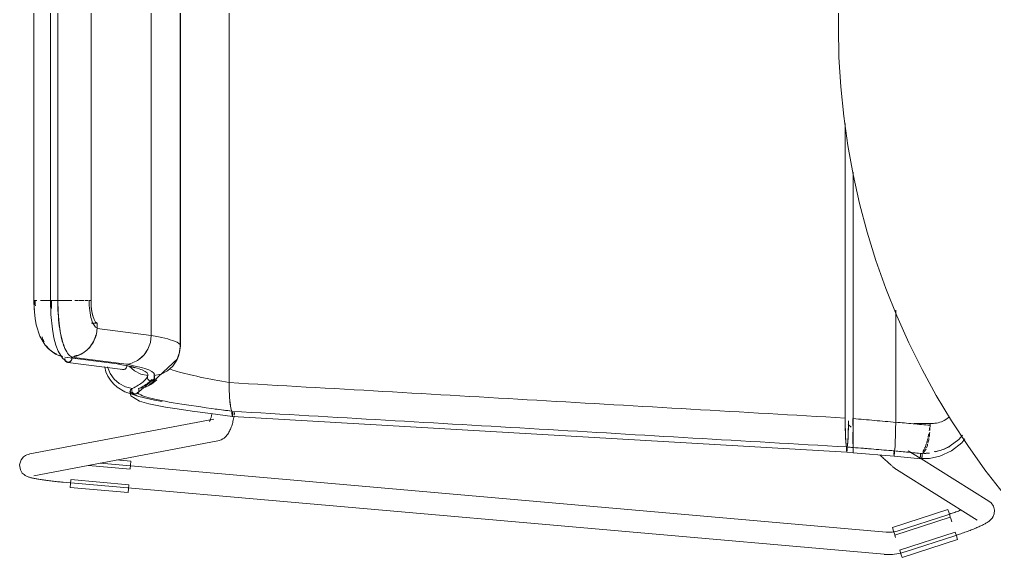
# Model space of a CAD drawing. Header units: millimetres. Extents: x 155927 to 317870, y -36033 to 97293.
# Drawn here: x 158105 to 158632, y 12020 to 12310 of the extents above; entities that cross this region are included whole.
import ezdxf

# ---------------------------------------------------------------- set-up
doc = ezdxf.new("R2010")
doc.units = ezdxf.units.MM
doc.header["$MEASUREMENT"] = 0
doc.layers.add('I-FURN', color=8, linetype='CONTINUOUS', lineweight=9)

msp = doc.modelspace()

# ---------------------------------------------------------------- linework, layer by layer
at = {"layer": 'I-FURN'}
for p, q in [((158218.32, 12497.7), (158218.32, 12114.3)), ((158218.32, 12114.3), (158218.32, 12497.7)), ((158191.82, 12478.39), (158191.82, 12133.6)), ((158191.82, 12133.6), (158191.82, 12478.39)), ((158176.22, 12472.35), (158176.22, 12139.64)), ((158176.22, 12139.64), (158176.22, 12472.35)), ((158112.86, 12453.42), (158112.86, 12158.57)), ((158121.89, 12453.42), (158121.89, 12158.57)), ((158125.86, 12158.57), (158125.86, 12453.42)), ((158143.7, 12453.42), (158143.7, 12158.57)), ((158143.76, 12158.57), (158143.76, 12453.42)), ((158191.97, 12134.14), (158191.97, 12438.94)), ((158547.45, 12314.63), (158547.36, 12306)), ((158547.36, 12306), (158547.68, 12290)), ((158547.68, 12290), (158548.64, 12274.03)), ((158548.64, 12274.03), (158550.24, 12258.11)), ((158550.24, 12258.11), (158552.47, 12242.27)), ((158551.06, 12254.14), (158551.06, 12095.04)), ((158551.06, 12095.04), (158551.06, 12254.14)), ((158552.47, 12242.27), (158555.33, 12226.53)), ((158555.33, 12226.53), (158558.82, 12210.91)), ((158555.37, 12227.78), (158555.37, 12094.78)), ((158555.37, 12094.78), (158555.37, 12227.78)), ((158558.82, 12210.91), (158562.94, 12195.45)), ((158562.94, 12195.45), (158567.67, 12180.17)), ((158567.67, 12180.17), (158573, 12165.09)), ((158573, 12165.09), (158578.94, 12150.23)), ((158112.86, 12158.57), (158113.03, 12158.57)), ((158112.94, 12154.05), (158112.86, 12158.57)), ((158114.35, 12158.57), (158112.87, 12158.57)), ((158118.95, 12158.57), (158116.38, 12158.57)), ((158119.11, 12158.57), (158122.14, 12158.57)), ((158122.14, 12158.57), (158119.12, 12158.57)), ((158125.85, 12158.57), (158121.89, 12158.57)), ((158122.04, 12151.01), (158121.89, 12158.57)), ((158121.89, 12158.57), (158121.96, 12158.57)), ((158121.96, 12158.57), (158122.16, 12158.57)), ((158122.16, 12158.57), (158122.46, 12158.57)), ((158122.46, 12158.57), (158122.85, 12158.57)), ((158122.85, 12158.57), (158123.31, 12158.57)), ((158123.31, 12158.57), (158123.8, 12158.57)), ((158123.8, 12158.57), (158124.3, 12158.57)), ((158124.3, 12158.57), (158124.77, 12158.57)), ((158124.77, 12158.57), (158125.19, 12158.57)), ((158125.19, 12158.57), (158125.52, 12158.57)), ((158125.52, 12158.57), (158125.74, 12158.57)), ((158125.74, 12158.57), (158125.85, 12158.57)), ((158125.83, 12158.57), (158128.5, 12158.57)), ((158129.64, 12158.57), (158125.83, 12158.57)), ((158125.85, 12158.57), (158125.94, 12152.16)), ((158133.39, 12158.57), (158129.83, 12158.57)), ((158136.86, 12158.57), (158135.02, 12158.57)), ((158139.84, 12158.57), (158137.38, 12158.57)), ((158142.17, 12158.57), (158140.43, 12158.57)), ((158143.86, 12155.53), (158143.76, 12158.57)), ((158144.18, 12152.68), (158143.86, 12155.53)), ((158113.46, 12148.84), (158112.94, 12154.05)), ((158122.84, 12143.12), (158122.04, 12151.01)), ((158125.94, 12152.16), (158126.42, 12146.17)), ((158144.69, 12150.19), (158144.18, 12152.68)), ((158145.36, 12148.21), (158144.69, 12150.19)), ((158578.34, 12092.84), (158578.34, 12153.32)), ((158578.34, 12153.32), (158578.34, 12092.84)), ((158578.94, 12150.23), (158585.46, 12135.62)), ((158114.11, 12145.35), (158113.46, 12148.84)), ((158116.13, 12139.19), (158114.11, 12145.35)), ((158126.42, 12146.17), (158127.25, 12140.74)), ((158144.01, 12146.22), (158147.01, 12146.22)), ((158146.15, 12146.85), (158145.36, 12148.21)), ((158147.01, 12146.22), (158146.15, 12146.85)), ((158146.95, 12143.5), (158147.01, 12146.22)), ((158119, 12134.48), (158116.13, 12139.19)), ((158123.71, 12138.41), (158122.84, 12143.12)), ((158127.25, 12140.74), (158128.05, 12137.24)), ((158176.22, 12139.64), (158146.95, 12143.5)), ((158175.75, 12135.87), (158176.22, 12139.64)), ((158120.83, 12132.5), (158119, 12134.48)), ((158124.79, 12134.36), (158123.71, 12138.41)), ((158125.98, 12131.2), (158124.79, 12134.36)), ((158128.05, 12137.24), (158128.93, 12134.41)), ((158128.93, 12134.41), (158129.12, 12133.9)), ((158174.43, 12132.32), (158175.75, 12135.87)), ((158191.53, 12130.39), (158191.97, 12134.14)), ((158585.46, 12135.62), (158592.56, 12121.28)), ((158122.9, 12130.83), (158120.83, 12132.5)), ((158125.17, 12129.5), (158122.9, 12130.83)), ((158128.28, 12127.37), (158125.98, 12131.2)), ((158169.61, 12126.72), (158172.35, 12129.21)), ((158172.35, 12129.21), (158174.43, 12132.32)), ((158189.81, 12125.93), (158191.53, 12130.39)), ((158191.34, 12129.81), (158189.98, 12126.25)), ((158189.98, 12126.24), (158191.35, 12129.81)), ((158190.4, 12127.03), (158191.11, 12128.95)), ((158191.82, 12133.6), (158191.34, 12129.81)), ((158191.35, 12129.81), (158191.82, 12133.6)), ((158130.66, 12125.47), (158128.28, 12127.37)), ((158159.3, 12124.11), (158129.6, 12127.96)), ((158135.57, 12127.19), (158130.8, 12127.8)), ((158160.94, 12121.26), (158131.16, 12125.12)), ((158162.85, 12124.09), (158133.15, 12127.94)), ((158164.81, 12122.86), (158158.52, 12124.24)), ((158162.96, 12122.63), (158163.04, 12123.12)), ((158163.04, 12123.12), (158163, 12123.62)), ((158164.34, 12123.11), (158167.21, 12120.6)), ((158174.71, 12112.43), (158190.4, 12127.03)), ((158187.81, 12123.11), (158184.93, 12120.6)), ((158184.94, 12120.6), (158187.81, 12123.11)), ((158189.98, 12126.25), (158187.81, 12123.11)), ((158187.81, 12123.11), (158189.98, 12126.24)), ((158151.07, 12122.75), (158151.09, 12122.58)), ((158151.09, 12122.58), (158151.75, 12120.07)), ((158151.75, 12120.07), (158152.78, 12117.7)), ((158152.59, 12122.75), (158152.6, 12122.72)), ((158152.6, 12122.72), (158154, 12119.2)), ((158154, 12119.2), (158156.18, 12116.12)), ((158160.26, 12121.5), (158160.7, 12121.31)), ((158160.7, 12121.31), (158161.17, 12121.25)), ((158161.17, 12121.25), (158161.64, 12121.32)), ((158161.64, 12121.32), (158162.08, 12121.5)), ((158162.08, 12121.5), (158162.47, 12121.8)), ((158162.47, 12121.8), (158162.77, 12122.18)), ((158162.77, 12122.18), (158162.96, 12122.63)), ((158167.24, 12122.11), (158164.81, 12122.86)), ((158167.21, 12120.6), (158170.61, 12118.84)), ((158170.61, 12118.84), (158174.32, 12117.95)), ((158174.16, 12117.48), (158174.33, 12117.95)), ((158174.32, 12117.95), (158174.16, 12117.48)), ((158177.8, 12116.14), (158177.85, 12119.02)), ((158177.83, 12117.95), (158181.54, 12118.84)), ((158177.83, 12117.95), (158177.99, 12117.48)), ((158177.99, 12117.48), (158177.83, 12117.95)), ((158184.93, 12120.6), (158181.54, 12118.85)), ((158181.54, 12118.84), (158184.94, 12120.6)), ((158592.56, 12121.28), (158600.23, 12107.24)), ((158152.78, 12117.7), (158154.15, 12115.5)), ((158154.15, 12115.5), (158155.84, 12113.53)), ((158155.84, 12113.53), (158157.8, 12111.79)), ((158156.18, 12116.12), (158159, 12113.64)), ((158159, 12113.64), (158162.32, 12111.9)), ((158168.51, 12108.32), (158177.93, 12116.44)), ((158176.38, 12113.38), (158173.05, 12111.73)), ((158173.06, 12111.73), (158176.38, 12113.37)), ((158174.04, 12117.27), (158174.22, 12117.71)), ((158174.16, 12117.48), (158174.12, 12116.98)), ((158174.12, 12116.98), (158174.21, 12116.49)), ((158174.13, 12116.99), (158174.16, 12117.48)), ((158174.21, 12116.5), (158174.13, 12116.99)), ((158174.41, 12116.05), (158174.21, 12116.5)), ((158174.21, 12116.49), (158174.41, 12116.04)), ((158174.72, 12115.66), (158174.41, 12116.05)), ((158174.41, 12116.04), (158174.72, 12115.66)), ((158175.13, 12115.37), (158174.72, 12115.66)), ((158174.72, 12115.66), (158175.12, 12115.36)), ((158175.12, 12115.36), (158175.59, 12115.18)), ((158175.59, 12115.18), (158175.13, 12115.37)), ((158176.08, 12115.11), (158175.59, 12115.18)), ((158175.59, 12115.18), (158176.08, 12115.11)), ((158176.57, 12115.18), (158176.08, 12115.11)), ((158176.08, 12115.11), (158176.57, 12115.18)), ((158179.22, 12115.77), (158176.38, 12113.38)), ((158176.38, 12113.37), (158179.21, 12115.77)), ((158177.03, 12115.37), (158176.57, 12115.18)), ((158176.57, 12115.18), (158177.03, 12115.36)), ((158177.43, 12115.66), (158177.03, 12115.37)), ((158177.03, 12115.36), (158177.43, 12115.66)), ((158177.74, 12116.05), (158177.43, 12115.66)), ((158177.43, 12115.66), (158177.75, 12116.04)), ((158177.95, 12116.5), (158177.74, 12116.05)), ((158177.75, 12116.04), (158177.95, 12116.49)), ((158178.03, 12116.99), (158177.95, 12116.5)), ((158177.95, 12116.49), (158178.03, 12116.98)), ((158177.99, 12117.48), (158178.03, 12116.99)), ((158178.03, 12116.98), (158177.99, 12117.48)), ((158218.32, 12114.3), (158218.38, 12110.53)), ((158218.38, 12110.53), (158218.32, 12114.22)), ((158157.8, 12111.79), (158161.91, 12109.29)), ((158161.91, 12109.29), (158169.54, 12106.61)), ((158162.32, 12111.9), (158165.95, 12110.99)), ((158164.74, 12109.17), (158165.03, 12110.09)), ((158165.27, 12106.99), (158164.74, 12109.17)), ((158165.75, 12110.03), (158165.79, 12110.52)), ((158165.79, 12110.52), (158165.75, 12110.02)), ((158165.82, 12109.53), (158165.75, 12110.03)), ((158165.75, 12110.02), (158165.82, 12109.53)), ((158165.79, 12110.52), (158165.96, 12110.99)), ((158165.95, 12110.99), (158165.79, 12110.52)), ((158166.02, 12109.08), (158165.82, 12109.53)), ((158165.82, 12109.53), (158166.02, 12109.07)), ((158166.33, 12108.69), (158166.02, 12109.08)), ((158166.02, 12109.07), (158166.32, 12108.69)), ((158166.32, 12108.69), (158166.72, 12108.39)), ((158166.72, 12108.39), (158166.33, 12108.69)), ((158167.17, 12108.19), (158166.72, 12108.39)), ((158166.72, 12108.39), (158167.17, 12108.19)), ((158167.66, 12108.12), (158167.17, 12108.19)), ((158167.17, 12108.19), (158167.66, 12108.12)), ((158168.14, 12108.18), (158167.66, 12108.12)), ((158167.66, 12108.12), (158168.14, 12108.18)), ((158168.6, 12108.36), (158168.14, 12108.18)), ((158168.14, 12108.18), (158168.6, 12108.36)), ((158168.78, 12108.47), (158168.57, 12108.34)), ((158169, 12108.65), (158168.6, 12108.36)), ((158168.6, 12108.36), (158169.01, 12108.65)), ((158169.32, 12109.03), (158169, 12108.65)), ((158169.01, 12108.65), (158169.32, 12109.03)), ((158169.53, 12109.48), (158169.32, 12109.03)), ((158169.32, 12109.03), (158169.53, 12109.48)), ((158173.05, 12111.73), (158169.44, 12110.94)), ((158169.44, 12110.94), (158173.06, 12111.73)), ((158169.44, 12110.94), (158169.59, 12110.47)), ((158169.59, 12110.47), (158169.44, 12110.94)), ((158169.62, 12109.97), (158169.53, 12109.48)), ((158169.53, 12109.48), (158169.62, 12109.97)), ((158169.59, 12110.47), (158169.62, 12109.97)), ((158169.62, 12109.97), (158169.59, 12110.47)), ((158218.38, 12110.53), (158218.53, 12106.99)), ((158218.53, 12106.99), (158218.38, 12110.46)), ((158169.9, 12104.22), (158165.27, 12106.99)), ((158169.54, 12106.61), (158178.06, 12104.72)), ((158174.9, 12102.81), (158169.9, 12104.22)), ((158183.92, 12101.01), (158174.9, 12102.81)), ((158178.06, 12104.72), (158182.13, 12103.99)), ((158218.53, 12106.99), (158218.77, 12103.89)), ((158218.77, 12103.89), (158218.54, 12106.94)), ((158218.77, 12103.89), (158219.08, 12101.4)), ((158219.09, 12101.39), (158218.78, 12103.86)), ((158600.23, 12107.24), (158608.46, 12093.52)), ((158190.24, 12099.97), (158183.92, 12101.01)), ((158198.25, 12098.79), (158190.24, 12099.97)), ((158208.18, 12097.44), (158198.25, 12098.79)), ((158220.04, 12095.88), (158208.18, 12097.44)), ((158208.83, 12096.56), (158208.93, 12097.03)), ((158208.93, 12097.03), (158209.03, 12097.52)), ((158219.08, 12101.4), (158219.45, 12099.65)), ((158219.45, 12099.65), (158219.09, 12101.39)), ((158219.85, 12098.74), (158219.45, 12099.65)), ((158219.45, 12099.65), (158219.85, 12098.75)), ((158219.85, 12098.75), (158219.83, 12098.28)), ((158219.83, 12098.27), (158219.85, 12098.74)), ((158219.83, 12098.28), (158219.83, 12097.78)), ((158219.83, 12097.78), (158219.83, 12098.27)), ((158219.83, 12097.78), (158219.84, 12097.29)), ((158219.84, 12097.28), (158219.83, 12097.78)), ((158219.84, 12097.29), (158219.86, 12096.83)), ((158219.86, 12096.83), (158219.84, 12097.28)), ((158219.86, 12096.83), (158219.89, 12096.44)), ((158219.89, 12096.44), (158219.86, 12096.83)), ((158220.19, 12096.42), (158220.22, 12096.8)), ((158220.22, 12096.79), (158220.19, 12096.41)), ((158220.22, 12096.8), (158220.24, 12097.25)), ((158220.25, 12097.24), (158220.22, 12096.79)), ((158220.24, 12097.25), (158220.25, 12097.74)), ((158220.25, 12097.74), (158220.25, 12098.24)), ((158220.25, 12098.24), (158220.25, 12097.74)), ((158220.25, 12097.74), (158220.25, 12097.24)), ((158221.06, 12096.69), (158221.17, 12097.4)), ((158221.17, 12097.4), (158221.27, 12098.13)), ((158209.96, 12094.48), (158110.67, 12075.66)), ((158207.73, 12093.26), (158207.75, 12093.28)), ((158207.75, 12093.28), (158207.79, 12093.36)), ((158207.79, 12093.36), (158207.84, 12093.44)), ((158207.84, 12093.44), (158207.91, 12093.6)), ((158207.91, 12093.6), (158208, 12093.79)), ((158208, 12093.79), (158208.09, 12094.02)), ((158208.09, 12094.02), (158208.19, 12094.29)), ((158208.19, 12094.29), (158208.3, 12094.59)), ((158208.3, 12094.59), (158208.41, 12094.93)), ((158208.41, 12094.93), (158208.52, 12095.3)), ((158208.52, 12095.3), (158208.62, 12095.69)), ((158208.62, 12095.69), (158208.73, 12096.11)), ((158208.73, 12096.11), (158208.83, 12096.56)), ((158219.88, 12091.4), (158220.06, 12092.01)), ((158219.89, 12096.44), (158219.94, 12096.15)), ((158219.94, 12096.14), (158219.89, 12096.44)), ((158219.94, 12096.15), (158219.99, 12095.95)), ((158219.99, 12095.95), (158219.94, 12096.14)), ((158219.99, 12095.95), (158220.04, 12095.88)), ((158220.04, 12095.88), (158219.99, 12095.95)), ((158220.04, 12095.88), (158220.09, 12095.94)), ((158220.09, 12095.94), (158220.04, 12095.88)), ((158220.04, 12095.88), (158551.95, 12076.59)), ((158220.06, 12092.01), (158220.23, 12092.64)), ((158220.09, 12095.94), (158220.14, 12096.13)), ((158220.14, 12096.12), (158220.09, 12095.94)), ((158220.14, 12096.13), (158220.19, 12096.42)), ((158220.19, 12096.41), (158220.14, 12096.12)), ((158220.23, 12092.64), (158220.39, 12093.29)), ((158220.39, 12093.29), (158220.55, 12093.94)), ((158220.55, 12093.94), (158220.69, 12094.61)), ((158220.69, 12094.61), (158220.82, 12095.29)), ((158220.82, 12095.29), (158220.95, 12095.98)), ((158551.06, 12095.04), (158551.08, 12091.26)), ((158552.7, 12091.56), (158554.23, 12090.08)), ((158552.82, 12091.25), (158552.84, 12093.51)), ((158555.25, 12090.99), (158555.24, 12094.77)), ((158555.24, 12094.77), (158555.25, 12090.99)), ((158555.37, 12094.78), (158555.37, 12090.99)), ((158555.37, 12090.99), (158555.37, 12094.78)), ((158578.31, 12089.08), (158578.34, 12092.84)), ((158578.34, 12092.72), (158578.31, 12089.07)), ((158588.38, 12092.13), (158598.13, 12092.13)), ((158596.89, 12092.19), (158596.89, 12091.14)), ((158608.46, 12093.52), (158617.23, 12080.14)), ((158217.12, 12085.79), (158217.52, 12086.32)), ((158217.52, 12086.32), (158217.88, 12086.86)), ((158217.88, 12086.86), (158218.21, 12087.4)), ((158218.21, 12087.4), (158218.5, 12087.93)), ((158218.5, 12087.93), (158218.77, 12088.49)), ((158218.77, 12088.49), (158219.02, 12089.05)), ((158219.02, 12089.05), (158219.26, 12089.62)), ((158219.26, 12089.62), (158219.48, 12090.2)), ((158219.48, 12090.2), (158219.68, 12090.79)), ((158219.68, 12090.79), (158219.88, 12091.4)), ((158551.08, 12091.26), (158551.16, 12087.7)), ((158551.16, 12087.7), (158551.28, 12084.57)), ((158552.61, 12084.58), (158552.74, 12087.7)), ((158552.74, 12087.7), (158552.82, 12091.25)), ((158555.26, 12084.31), (158555.25, 12087.43)), ((158555.25, 12087.43), (158555.26, 12084.31)), ((158555.37, 12090.99), (158555.36, 12087.43)), ((158555.36, 12087.42), (158555.37, 12090.99)), ((158555.36, 12087.42), (158555.36, 12084.3)), ((158555.36, 12084.29), (158555.36, 12087.42)), ((158578.31, 12088.98), (158578.24, 12085.54)), ((158578.24, 12085.54), (158578.31, 12088.98)), ((158112.9, 12063.87), (158212.19, 12082.69)), ((158212.19, 12082.69), (158213.18, 12082.95)), ((158213.18, 12082.95), (158214.08, 12083.31)), ((158214.08, 12083.31), (158214.87, 12083.75)), ((158214.87, 12083.75), (158215.55, 12084.23)), ((158215.55, 12084.23), (158216.15, 12084.74)), ((158216.15, 12084.74), (158216.67, 12085.26)), ((158216.67, 12085.26), (158217.12, 12085.79)), ((158551.28, 12084.57), (158551.45, 12082.06)), ((158551.45, 12082.06), (158551.64, 12080.31)), ((158552.26, 12080.33), (158552.45, 12082.09)), ((158552.45, 12082.09), (158552.61, 12084.58)), ((158555.27, 12081.81), (158555.26, 12084.31)), ((158555.26, 12084.31), (158555.27, 12081.81)), ((158555.29, 12080.06), (158555.27, 12081.81)), ((158555.27, 12081.81), (158555.29, 12080.06)), ((158555.34, 12081.79), (158555.33, 12080.04)), ((158555.33, 12080.04), (158555.34, 12081.79)), ((158555.36, 12084.29), (158555.34, 12081.79)), ((158555.34, 12081.79), (158555.36, 12084.29)), ((158577.97, 12079.97), (158578.13, 12082.44)), ((158578.12, 12082.4), (158577.97, 12079.96)), ((158578.24, 12085.48), (158578.12, 12082.44)), ((158578.13, 12082.44), (158578.24, 12085.54)), ((158612.4, 12083.46), (158607.82, 12079.97)), ((158614.06, 12081.73), (158608.53, 12077.39)), ((158614.39, 12085.85), (158612.4, 12083.46)), ((158615.74, 12083.83), (158614.06, 12081.73)), ((158551.64, 12080.31), (158551.85, 12079.43)), ((158551.85, 12079.43), (158551.84, 12078.96)), ((158551.84, 12078.96), (158551.84, 12078.46)), ((158551.84, 12078.46), (158551.84, 12077.97)), ((158551.84, 12077.97), (158551.86, 12077.52)), ((158551.86, 12077.52), (158551.87, 12077.14)), ((158551.87, 12077.14), (158551.9, 12076.84)), ((158551.9, 12076.84), (158551.92, 12076.66)), ((158551.92, 12076.66), (158551.95, 12076.59)), ((158551.95, 12076.59), (158551.98, 12076.66)), ((158555.31, 12076.32), (158551.95, 12076.59)), ((158551.98, 12076.66), (158552, 12076.85)), ((158552, 12076.85), (158552.03, 12077.14)), ((158552.03, 12077.14), (158552.04, 12077.53)), ((158552.04, 12077.53), (158552.06, 12077.98)), ((158552.05, 12079.43), (158552.26, 12080.33)), ((158552.06, 12078.96), (158552.05, 12079.43)), ((158552.06, 12078.47), (158552.06, 12078.96)), ((158552.06, 12077.98), (158552.06, 12078.47)), ((158555.3, 12078.69), (158555.3, 12079.16)), ((158555.3, 12079.16), (158555.3, 12078.69)), ((158555.3, 12078.2), (158555.3, 12078.69)), ((158555.3, 12078.69), (158555.3, 12078.19)), ((158555.3, 12077.71), (158555.3, 12078.2)), ((158555.3, 12078.19), (158555.3, 12077.7)), ((158555.3, 12077.25), (158555.3, 12077.71)), ((158555.3, 12077.7), (158555.3, 12077.25)), ((158555.3, 12076.87), (158555.3, 12077.25)), ((158555.3, 12077.25), (158555.3, 12076.87)), ((158555.32, 12077.25), (158555.31, 12076.87)), ((158555.31, 12076.86), (158555.32, 12077.24)), ((158555.31, 12076.87), (158555.31, 12076.57)), ((158555.31, 12076.57), (158555.31, 12076.86)), ((158555.31, 12076.39), (158555.31, 12076.32)), ((158555.31, 12076.32), (158555.31, 12076.39)), ((158555.31, 12076.38), (158555.31, 12076.32)), ((158555.31, 12076.32), (158555.31, 12076.38)), ((158555.31, 12076.32), (158577.51, 12074.49)), ((158555.33, 12080.04), (158555.32, 12079.16)), ((158555.32, 12079.15), (158555.33, 12080.04)), ((158555.32, 12079.16), (158555.32, 12078.69)), ((158555.32, 12078.68), (158555.32, 12079.15)), ((158555.32, 12078.69), (158555.32, 12078.19)), ((158555.32, 12078.19), (158555.32, 12078.68)), ((158555.32, 12078.19), (158555.32, 12077.7)), ((158555.32, 12077.7), (158555.32, 12078.19)), ((158555.32, 12077.7), (158555.32, 12077.25)), ((158555.32, 12077.24), (158555.32, 12077.7)), ((158577.42, 12077.33), (158577.41, 12076.85)), ((158577.41, 12076.86), (158577.42, 12077.33)), ((158577.41, 12076.36), (158577.41, 12075.86)), ((158577.41, 12075.87), (158577.41, 12076.36)), ((158577.42, 12075.42), (158577.41, 12075.87)), ((158577.41, 12075.86), (158577.42, 12075.41)), ((158577.79, 12078.23), (158577.6, 12077.34)), ((158577.6, 12077.34), (158577.8, 12078.23)), ((158577.61, 12076.87), (158577.6, 12077.34)), ((158577.6, 12077.34), (158577.61, 12076.87)), ((158577.6, 12075.43), (158577.61, 12075.88)), ((158577.61, 12075.88), (158577.6, 12075.43)), ((158577.61, 12076.37), (158577.61, 12076.87)), ((158577.61, 12076.87), (158577.61, 12076.37)), ((158577.61, 12075.88), (158577.61, 12076.37)), ((158577.61, 12076.37), (158577.61, 12075.88)), ((158577.8, 12078.23), (158577.97, 12079.97)), ((158577.97, 12079.95), (158577.8, 12078.23)), ((158591.59, 12073.37), (158585.15, 12077.41)), ((158608.53, 12077.39), (158602.22, 12074.49)), ((158607.82, 12079.97), (158604.13, 12078.06)), ((158617.23, 12080.14), (158626.52, 12067.12)), ((158105.91, 12072.53), (158105.08, 12069.78)), ((158105.91, 12072.53), (158107.23, 12074.1)), ((158107.23, 12074.1), (158108.31, 12074.85)), ((158108.31, 12074.85), (158109.12, 12075.23)), ((158109.12, 12075.23), (158109.74, 12075.44)), ((158109.74, 12075.44), (158110.25, 12075.58)), ((158110.25, 12075.58), (158110.67, 12075.66)), ((158573.12, 12033.4), (158148.62, 12070.69)), ((158165.26, 12071.73), (158157.36, 12072.42)), ((158165.26, 12071.73), (158165.08, 12069.69)), ((158570.47, 12074.52), (158570, 12074.96)), ((158570.93, 12074.09), (158570.47, 12074.52)), ((158571.39, 12073.66), (158570.93, 12074.09)), ((158571.83, 12073.25), (158571.39, 12073.66)), ((158572.27, 12072.85), (158571.83, 12073.25)), ((158572.69, 12072.45), (158572.27, 12072.85)), ((158573.1, 12072.07), (158572.69, 12072.45)), ((158573.51, 12071.71), (158573.1, 12072.07)), ((158573.9, 12071.35), (158573.51, 12071.71)), ((158574.27, 12071.01), (158573.9, 12071.35)), ((158574.64, 12070.68), (158574.27, 12071.01)), ((158574.99, 12070.36), (158574.64, 12070.68)), ((158577.44, 12075.04), (158577.42, 12075.42)), ((158577.42, 12075.41), (158577.44, 12075.03)), ((158577.46, 12074.74), (158577.44, 12075.04)), ((158577.44, 12075.03), (158577.46, 12074.74)), ((158577.46, 12074.74), (158577.48, 12074.55)), ((158577.48, 12074.56), (158577.46, 12074.74)), ((158577.51, 12074.49), (158577.48, 12074.56)), ((158577.48, 12074.55), (158577.51, 12074.49)), ((158577.54, 12074.56), (158577.51, 12074.49)), ((158577.51, 12074.49), (158577.54, 12074.56)), ((158577.51, 12074.49), (158592, 12073.07)), ((158577.54, 12074.56), (158577.56, 12074.75)), ((158577.58, 12075.05), (158577.56, 12074.75)), ((158577.56, 12074.75), (158577.58, 12075.04)), ((158577.58, 12075.04), (158577.6, 12075.43)), ((158577.6, 12075.43), (158577.58, 12075.05)), ((158596.57, 12073.28), (158591.11, 12073.19)), ((158628.73, 12050.1), (158591.97, 12073.14)), ((158602.22, 12074.49), (158596.57, 12073.28)), ((158105.08, 12069.78), (158105.56, 12067.02)), ((158105.56, 12067.02), (158106.6, 12065.36)), ((158106.6, 12065.36), (158107.51, 12064.51)), ((158142.28, 12069.48), (158164.88, 12067.5)), ((158165.08, 12069.69), (158164.89, 12067.62)), ((158575.33, 12070.06), (158574.99, 12070.36)), ((158575.65, 12069.77), (158575.33, 12070.06)), ((158575.96, 12069.5), (158575.65, 12069.77)), ((158576.25, 12069.24), (158575.96, 12069.5)), ((158576.53, 12069), (158576.25, 12069.24)), ((158576.8, 12068.77), (158576.53, 12069)), ((158577.05, 12068.56), (158576.8, 12068.77)), ((158577.29, 12068.35), (158577.05, 12068.56)), ((158577.52, 12068.16), (158577.29, 12068.35)), ((158577.74, 12067.98), (158577.52, 12068.16)), ((158577.97, 12067.81), (158577.74, 12067.98)), ((158578.2, 12067.64), (158577.97, 12067.81)), ((158578.45, 12067.45), (158578.2, 12067.64)), ((158578.78, 12067.24), (158578.45, 12067.45)), ((158578.78, 12067.24), (158622.36, 12039.93)), ((158626.52, 12067.12), (158636.33, 12054.48)), ((158107.51, 12064.51), (158108.21, 12064.03)), ((158108.21, 12064.03), (158108.77, 12063.72)), ((158108.77, 12063.72), (158109.25, 12063.51)), ((158109.25, 12063.51), (158109.68, 12063.34)), ((158109.68, 12063.34), (158110.08, 12063.2)), ((158110.08, 12063.2), (158110.48, 12063.07)), ((158110.48, 12063.07), (158110.87, 12062.96)), ((158110.87, 12062.96), (158111.27, 12062.85)), ((158111.27, 12062.85), (158111.69, 12062.75)), ((158111.69, 12062.75), (158112.11, 12062.65)), ((158112.11, 12062.65), (158112.56, 12062.55)), ((158112.56, 12062.55), (158113.02, 12062.45)), ((158113.02, 12062.45), (158113.49, 12062.36)), ((158113.49, 12062.36), (158113.99, 12062.26)), ((158113.99, 12062.26), (158114.5, 12062.17)), ((158114.5, 12062.17), (158115.04, 12062.07)), ((158115.04, 12062.07), (158115.59, 12061.98)), ((158115.59, 12061.98), (158116.16, 12061.89)), ((158116.16, 12061.89), (158116.74, 12061.8)), ((158116.74, 12061.8), (158117.35, 12061.7)), ((158117.35, 12061.7), (158117.97, 12061.61)), ((158117.97, 12061.61), (158118.6, 12061.52)), ((158118.6, 12061.52), (158119.25, 12061.43)), ((158119.25, 12061.43), (158119.91, 12061.35)), ((158119.91, 12061.35), (158120.59, 12061.26)), ((158120.59, 12061.26), (158121.28, 12061.17)), ((158121.28, 12061.17), (158121.97, 12061.09)), ((158121.97, 12061.09), (158122.68, 12061.01)), ((158122.68, 12061.01), (158123.4, 12060.93)), ((158123.4, 12060.93), (158124.13, 12060.85)), ((158124.13, 12060.85), (158124.86, 12060.77)), ((158124.86, 12060.77), (158125.6, 12060.69)), ((158125.6, 12060.69), (158126.34, 12060.62)), ((158126.34, 12060.62), (158127.09, 12060.55)), ((158127.09, 12060.55), (158127.84, 12060.48)), ((158127.84, 12060.48), (158128.59, 12060.41)), ((158128.59, 12060.41), (158128.75, 12060.39)), ((158128.75, 12060.39), (158572.07, 12021.45)), ((158132.54, 12059.62), (158132.72, 12061.69)), ((158164.14, 12059.05), (158132.73, 12061.81)), ((158132.36, 12057.58), (158132.54, 12059.62)), ((158163.77, 12054.82), (158132.36, 12057.58)), ((158163.95, 12056.86), (158163.77, 12054.82)), ((158164.13, 12058.93), (158163.95, 12056.86)), ((158629.85, 12049.21), (158628.73, 12050.1)), ((158606.55, 12045.58), (158576.54, 12035.89)), ((158606.55, 12045.58), (158607.18, 12043.62)), ((158610.25, 12044.12), (158609.57, 12043.89)), ((158610.91, 12044.36), (158610.25, 12044.12)), ((158611.57, 12044.59), (158610.91, 12044.36)), ((158612.22, 12044.83), (158611.57, 12044.59)), ((158612.85, 12045.06), (158612.22, 12044.83)), ((158613.48, 12045.3), (158612.85, 12045.06)), ((158629.85, 12049.21), (158631.08, 12047.48)), ((158631.08, 12047.48), (158631.67, 12045.25)), ((158631.67, 12045.25), (158631.49, 12043.28)), ((158577.85, 12031.84), (158607.85, 12041.53)), ((158606.5, 12042.86), (158579.69, 12034.14)), ((158606.83, 12042.96), (158606.5, 12042.86)), ((158607.52, 12043.19), (158606.83, 12042.96)), ((158607.18, 12043.62), (158607.81, 12041.65)), ((158608.21, 12043.42), (158607.52, 12043.19)), ((158608.68, 12038.96), (158607.89, 12041.41)), ((158608.89, 12043.65), (158608.21, 12043.42)), ((158609.57, 12043.89), (158608.89, 12043.65)), ((158628.2, 12038.93), (158627.81, 12038.67)), ((158628.59, 12039.21), (158628.2, 12038.93)), ((158628.99, 12039.52), (158628.59, 12039.21)), ((158629.42, 12039.89), (158628.99, 12039.52)), ((158629.88, 12040.35), (158629.42, 12039.89)), ((158630.4, 12040.98), (158629.88, 12040.35)), ((158630.97, 12041.89), (158630.4, 12040.98)), ((158631.49, 12043.28), (158630.97, 12041.89)), ((158577.17, 12033.93), (158576.54, 12035.89)), ((158577.77, 12033.65), (158577.11, 12033.53)), ((158577.81, 12031.96), (158577.17, 12033.93)), ((158578.41, 12033.79), (158577.77, 12033.65)), ((158579.05, 12033.95), (158578.41, 12033.79)), ((158579.69, 12034.14), (158579.05, 12033.95)), ((158616.44, 12033.6), (158615.75, 12033.34)), ((158617.13, 12033.85), (158616.44, 12033.6)), ((158617.81, 12034.11), (158617.13, 12033.85)), ((158618.48, 12034.36), (158617.81, 12034.11)), ((158619.13, 12034.62), (158618.48, 12034.36)), ((158619.77, 12034.87), (158619.13, 12034.62)), ((158620.4, 12035.12), (158619.77, 12034.87)), ((158621.01, 12035.37), (158620.4, 12035.12)), ((158621.6, 12035.61), (158621.01, 12035.37)), ((158622.18, 12035.86), (158621.6, 12035.61)), ((158622.74, 12036.1), (158622.18, 12035.86)), ((158623.29, 12036.34), (158622.74, 12036.1)), ((158623.81, 12036.58), (158623.29, 12036.34)), ((158624.32, 12036.81), (158623.81, 12036.58)), ((158624.82, 12037.05), (158624.32, 12036.81)), ((158625.29, 12037.28), (158624.82, 12037.05)), ((158625.75, 12037.51), (158625.29, 12037.28)), ((158626.19, 12037.74), (158625.75, 12037.51)), ((158626.61, 12037.97), (158626.19, 12037.74)), ((158627.02, 12038.2), (158626.61, 12037.97)), ((158627.42, 12038.43), (158627.02, 12038.2)), ((158627.81, 12038.67), (158627.42, 12038.43)), ((158573.15, 12033.4), (158573.12, 12033.4)), ((158573.81, 12033.35), (158573.15, 12033.4)), ((158574.48, 12033.33), (158573.81, 12033.35)), ((158575.14, 12033.34), (158574.48, 12033.33)), ((158575.8, 12033.38), (158575.14, 12033.34)), ((158576.46, 12033.44), (158575.8, 12033.38)), ((158577.11, 12033.53), (158576.46, 12033.44)), ((158578.25, 12030.58), (158577.88, 12031.75)), ((158610.46, 12033.46), (158580.45, 12023.77)), ((158611.76, 12029.42), (158581.76, 12019.73)), ((158583.4, 12022.73), (158610.21, 12031.44)), ((158610.66, 12031.59), (158610.21, 12031.44)), ((158610.5, 12033.34), (158611.13, 12031.37)), ((158611.4, 12031.84), (158610.66, 12031.59)), ((158611.13, 12031.37), (158611.76, 12029.42)), ((158612.14, 12032.08), (158611.4, 12031.84)), ((158612.87, 12032.33), (158612.14, 12032.08)), ((158613.6, 12032.58), (158612.87, 12032.33)), ((158614.32, 12032.84), (158613.6, 12032.58)), ((158615.04, 12033.09), (158614.32, 12032.84)), ((158615.75, 12033.34), (158615.04, 12033.09)), ((158581.13, 12021.68), (158580.49, 12023.66)), ((158572.07, 12021.44), (158573.21, 12021.37)), ((158573.21, 12021.37), (158574.35, 12021.34)), ((158574.35, 12021.34), (158575.5, 12021.35)), ((158575.5, 12021.35), (158576.64, 12021.41)), ((158576.64, 12021.41), (158577.77, 12021.51)), ((158577.77, 12021.51), (158578.91, 12021.67)), ((158578.91, 12021.67), (158580.03, 12021.86)), ((158580.03, 12021.86), (158581.15, 12022.1)), ((158581.76, 12019.73), (158581.13, 12021.68)), ((158581.15, 12022.1), (158582.25, 12022.39)), ((158582.25, 12022.39), (158583.35, 12022.72)), ((158583.35, 12022.72), (158583.4, 12022.73))]:
    msp.add_line(p, q, dxfattribs=at)
for centre, major_axis, ratio, start_param, end_param in [((158117.13, 12158.57), (0, -12.4), 0.287441, 4.712389, 4.950404), ((158128.61, 12158.57), (15.75, 0), 0.000004, 5.8107, 5.99294), ((158161.15, 12139.77), (0, -15.78), 0.955139, 0.595876, 1.562553), ((158161.17, 12123.21), (0, -1.96), 0.955139, 5.775592, 8.064923), ((158161.15, 12139.77), (0, -15.78), 0.955139, 0.112537, 0.334544), ((158161.15, 12139.77), (0, -15.78), 0.955139, 0.354206, 0.595753)]:
    msp.add_ellipse(centre, major_axis=major_axis, ratio=ratio, start_param=start_param, end_param=end_param, dxfattribs=at)
for points in [[(158113.17, 12153.6), (158113.01, 12155.18), (158112.94, 12156.86), (158112.95, 12158.57)], [(158122.44, 12154.31), (158122.41, 12155.72), (158122.4, 12157.14), (158122.43, 12158.57)], [(158133.15, 12128.14), (158132.43, 12128.49), (158131.02, 12129.8), (158129.12, 12133.5), (158127.6, 12138.57), (158126.49, 12144.71), (158125.86, 12151.57), (158125.78, 12156.22), (158125.83, 12158.57)], [(158146.93, 12143.75), (158145.82, 12144), (158143.65, 12147.39), (158142.69, 12154.78), (158142.63, 12158.57)], [(158143.7, 12157.73), (158143.76, 12154.95), (158144.03, 12151.81), (158144.64, 12150.19)], [(158117.3, 12138.97), (158117.56, 12138.01), (158117.91, 12137.08), (158118.33, 12136.18)], [(158133.15, 12127.94), (158134.39, 12128.08), (158136.76, 12128.67), (158140.1, 12130.43), (158142.94, 12132.96), (158145.13, 12136.1), (158146.55, 12139.7), (158146.91, 12142.21), (158146.95, 12143.5)], [(158191.82, 12133.6), (158191.92, 12133.78), (158191.97, 12133.96), (158191.97, 12134.14)], [(158128.19, 12128.42), (158127.54, 12128.58), (158126.89, 12128.77), (158126.26, 12129.02)], [(158138.66, 12129.92), (158137.4, 12129.22), (158136.03, 12128.82), (158134.65, 12128.48)], [(158133.3, 12127.67), (158133.31, 12127.59), (158133.33, 12127.43), (158133.33, 12127.26), (158133.33, 12127.18)], [(158162.85, 12124.09), (158168.35, 12123.07), (158176.41, 12121.02), (158178.38, 12118.98), (158177.83, 12117.95)], [(158384.56, 12104.63), (158329.1, 12107.83), (158273.68, 12111.02), (158218.32, 12114.22)], [(158551.06, 12095.04), (158495.53, 12098.24), (158440, 12101.44), (158384.56, 12104.63)], [(158210.68, 12099.92), (158213.71, 12099.54), (158216.78, 12099.15), (158219.84, 12098.76)], [(158551.85, 12079.43), (158496.45, 12082.65), (158385.68, 12089.09), (158275.09, 12095.53), (158219.85, 12098.74)], [(158566.86, 12093.75), (158563.04, 12094.09), (158559.2, 12094.44), (158555.37, 12094.78)], [(158578.34, 12092.72), (158574.52, 12093.06), (158570.69, 12093.4), (158566.86, 12093.75)], [(158578.34, 12092.84), (158581.47, 12092.53), (158587.72, 12091.94), (158593.86, 12091.4), (158596.89, 12091.14)], [(158598.41, 12092.13), (158597.9, 12092.12), (158597.4, 12092.14), (158596.89, 12092.19)], [(158607.08, 12095.55), (158606.98, 12095.46), (158606.88, 12095.38), (158606.78, 12095.29)], [(158595.83, 12084.61), (158595.96, 12085.26), (158596.1, 12085.92), (158596.22, 12086.6)], [(158596.72, 12087.42), (158596.65, 12086.52), (158596.55, 12085.64), (158596.42, 12084.79)], [(158596.48, 12088.3), (158596.54, 12088.77), (158596.59, 12089.25), (158596.64, 12089.73)], [(158596.89, 12091.14), (158596.88, 12090.19), (158596.85, 12089.26), (158596.79, 12088.34)], [(158594.98, 12081.36), (158595.23, 12082.16), (158595.45, 12083.03), (158595.67, 12083.95)], [(158596.29, 12083.93), (158596.15, 12083.09), (158595.98, 12082.29), (158595.79, 12081.55)], [(158551.85, 12079.42), (158552.43, 12079.38), (158553.58, 12079.29), (158554.74, 12079.2), (158555.32, 12079.16)], [(158552.05, 12079.43), (158552.07, 12078.84), (158552.06, 12077.33), (158551.99, 12076.59), (158551.95, 12076.59)], [(158552.05, 12079.43), (158552.59, 12079.39), (158553.68, 12079.3), (158554.76, 12079.21), (158555.3, 12079.16)], [(158577.6, 12077.34), (158573.89, 12077.64), (158566.47, 12078.25), (158559.03, 12078.85), (158555.32, 12079.15)], [(158562.86, 12078.53), (158562.44, 12078.57), (158562.03, 12078.6), (158561.62, 12078.64)], [(158577.42, 12077.33), (158573.77, 12077.63), (158570.12, 12077.93), (158566.47, 12078.24)], [(158577.42, 12077.33), (158579.79, 12077.09), (158582.15, 12076.86), (158584.5, 12076.62)], [(158577.6, 12077.34), (158580.13, 12077.1), (158585.16, 12076.62), (158590.11, 12076.14), (158592.56, 12075.9)], [(158591.25, 12073.25), (158591.3, 12073.29), (158591.39, 12073.41), (158591.52, 12073.71), (158591.64, 12074.1), (158591.74, 12074.55), (158591.8, 12075.04), (158591.83, 12075.54), (158591.83, 12075.86), (158591.82, 12076)], [(158594.72, 12078.45), (158594.4, 12077.76), (158593.7, 12076.61), (158592.95, 12076.05), (158592.56, 12075.9)], [(158592.91, 12076.91), (158593.23, 12077.32), (158593.56, 12077.84), (158593.87, 12078.48)], [(158593.39, 12075.94), (158594.04, 12075.95), (158594.69, 12075.99), (158595.33, 12076.05)], [(158593.99, 12078.73), (158594.28, 12079.37), (158594.56, 12080.11), (158594.82, 12080.93)], [(158596.55, 12076.08), (158595.74, 12075.99), (158594.91, 12075.98), (158594.09, 12075.99)], [(158595.61, 12080.88), (158595.4, 12080.15), (158595.17, 12079.52), (158594.92, 12078.92)], [(158599.8, 12076.87), (158600.53, 12077.07), (158601.25, 12077.31), (158601.95, 12077.57)]]:
    msp.add_open_spline(points, degree=3, dxfattribs=at)
for points, knots in [([(158146.39, 12139.97), (158146.07, 12138.73), (158144.64, 12135.21), (158142.18, 12131.91), (158140.02, 12130.77)], [-0.8333333, -0.8333333, -0.8333333, -0.8333333, -0.6666667, -0.3333333, -0.3333333, -0.3333333, -0.3333333]), ([(158191.97, 12134.14), (158191.97, 12134.97), (158189.59, 12136.8), (158181.95, 12138.63), (158176.22, 12139.64)], [0.0892846, 0.0892846, 0.0892846, 0.0892846, 0.5, 1, 1, 1, 1]), ([(158119.48, 12134.22), (158119.75, 12133.82), (158120.79, 12132.44), (158122.95, 12130.44), (158125.8, 12128.84), (158127.73, 12128.37), (158128.49, 12128.2)], [0.434972, 0.434972, 0.434972, 0.434972, 0.5, 0.6666667, 0.8333333, 0.9398447, 0.9398447, 0.9398447, 0.9398447]), ([(158129.56, 12127.08), (158129.56, 12126.94), (158129.57, 12126.72), (158129.64, 12126.43), (158129.74, 12126.16), (158129.92, 12125.84), (158130.21, 12125.52), (158130.57, 12125.29), (158130.92, 12125.15), (158131.23, 12125.11), (158131.5, 12125.1), (158131.77, 12125.13), (158132.02, 12125.21), (158132.27, 12125.32), (158132.58, 12125.51), (158132.91, 12125.84), (158133.14, 12126.23), (158133.26, 12126.59), (158133.33, 12126.96), (158133.33, 12127.4), (158133.22, 12127.76), (158133.15, 12127.94)], [0.1111111, 0.1111111, 0.1111111, 0.1111111, 0.1666667, 0.1944444, 0.2222222, 0.2777778, 0.3333333, 0.3888889, 0.4444444, 0.4791667, 0.5138889, 0.5486111, 0.5833333, 0.6180556, 0.6527778, 0.7222222, 0.7916667, 0.8263889, 0.8611111, 0.9305556, 1, 1, 1, 1]), ([(158133.23, 12126.69), (158133.2, 12126.57), (158133.1, 12126.34), (158132.82, 12125.92), (158132.28, 12125.47), (158131.4, 12125.21), (158130.62, 12125.44), (158130.11, 12125.84), (158129.81, 12126.22), (158129.62, 12126.68), (158129.58, 12127.01), (158129.58, 12127.18)], [-0.8125, -0.8125, -0.8125, -0.8125, -0.765625, -0.71875, -0.625, -0.5, -0.375, -0.3125, -0.25, -0.1875, -0.125, -0.125, -0.125, -0.125]), ([(158162.94, 12123.4), (158166.65, 12122.61), (158173.14, 12120.79), (158174.87, 12118.98), (158174.33, 12117.95)], [0.1122148, 0.1122148, 0.1122148, 0.1122148, 0.5, 1, 1, 1, 1]), ([(158218.32, 12114.3), (158212.93, 12115.27), (158202.15, 12117.22), (158191.44, 12119.65), (158187.2, 12121.11), (158186.05, 12121.59)], [0, 0, 0, 0, 0.25, 0.5, 0.625, 0.625, 0.625, 0.625]), ([(158174.04, 12117.27), (158173.57, 12116.34), (158171.78, 12114.25), (158168.36, 12112.15), (158165.96, 12110.99)], [0.0974621, 0.0974621, 0.0974621, 0.0974621, 0.5, 1, 1, 1, 1]), ([(158176.57, 12115.82), (158176.18, 12115.36), (158174.5, 12113.74), (158171.85, 12112.11), (158169.44, 12110.94)], [0.303693, 0.303693, 0.303693, 0.303693, 0.5, 1, 1, 1, 1]), ([(158165.95, 12110.99), (158164.4, 12109.97), (158164.63, 12108.69), (158167.65, 12107.4), (158168.37, 12107.14)], [0, 0, 0, 0, 0.25, 0.3133981, 0.3133981, 0.3133981, 0.3133981]), ([(158168.56, 12109.11), (158168.75, 12108.71), (158170.35, 12107.28), (158178.65, 12104.84), (158197.09, 12101.8), (158212.3, 12099.76), (158219.85, 12098.75)], [0.1500588, 0.1500588, 0.1500588, 0.1500588, 0.25, 0.5, 0.75, 1, 1, 1, 1]), ([(158551.85, 12079.42), (158551.71, 12079.7), (158551.5, 12081.09), (158551.28, 12084.45), (158551.15, 12087.62), (158551.07, 12091.22), (158551.06, 12093.77), (158551.06, 12095.04)], [-1, -1, -1, -1, -0.666667, -0.5, -0.333333, -0.166667, 0, 0, 0, 0]), ([(158552.84, 12093.51), (158552.83, 12091.48), (158552.77, 12088.26), (158552.62, 12084.47), (158552.4, 12081.11), (158552.19, 12079.72), (158552.05, 12079.43)], [-0.9335619, -0.9335619, -0.9335619, -0.9335619, -0.6666667, -0.5, -0.3333333, 0, 0, 0, 0]), ([(158606.78, 12095.29), (158605.88, 12094.53), (158602.88, 12092.6), (158599.28, 12091.97), (158596.89, 12092.19)], [0.5, 0.5, 0.5, 0.5, 0.6666667, 1, 1, 1, 1]), ([(158551.95, 12076.59), (158551.93, 12076.59), (158551.9, 12076.73), (158551.87, 12077.12), (158551.85, 12077.5), (158551.84, 12077.96), (158551.84, 12078.46), (158551.84, 12078.96), (158551.85, 12079.28), (158551.85, 12079.42)], [-0.498493, -0.498493, -0.498493, -0.498493, -0.375, -0.3125, -0.25, -0.1875, -0.125, -0.0625, 0, 0, 0, 0]), ([(158592.56, 12075.9), (158592.58, 12075.76), (158592.61, 12075.47), (158592.63, 12075.05), (158592.61, 12074.68), (158592.59, 12074.39), (158592.56, 12074.12), (158592.51, 12073.87), (158592.45, 12073.64), (158592.38, 12073.45), (158592.28, 12073.25), (158592.19, 12073.15), (158592.15, 12073.12)], [0, 0, 0, 0, 0.0555556, 0.1111111, 0.1666667, 0.1944444, 0.2222222, 0.2777778, 0.3055556, 0.3333333, 0.3888889, 0.4444444, 0.4444444, 0.4444444, 0.4444444]), ([(158607.8, 12079.97), (158606.98, 12079.46), (158604.26, 12077.87), (158601.27, 12077.28), (158599.17, 12077)], [-0.4024189, -0.4024189, -0.4024189, -0.4024189, -0.3333333, -0.1789981, -0.1789981, -0.1789981, -0.1789981])]:
    msp.add_open_spline(points, degree=3, knots=knots, dxfattribs=at)

doc.saveas('drawing.dxf')
